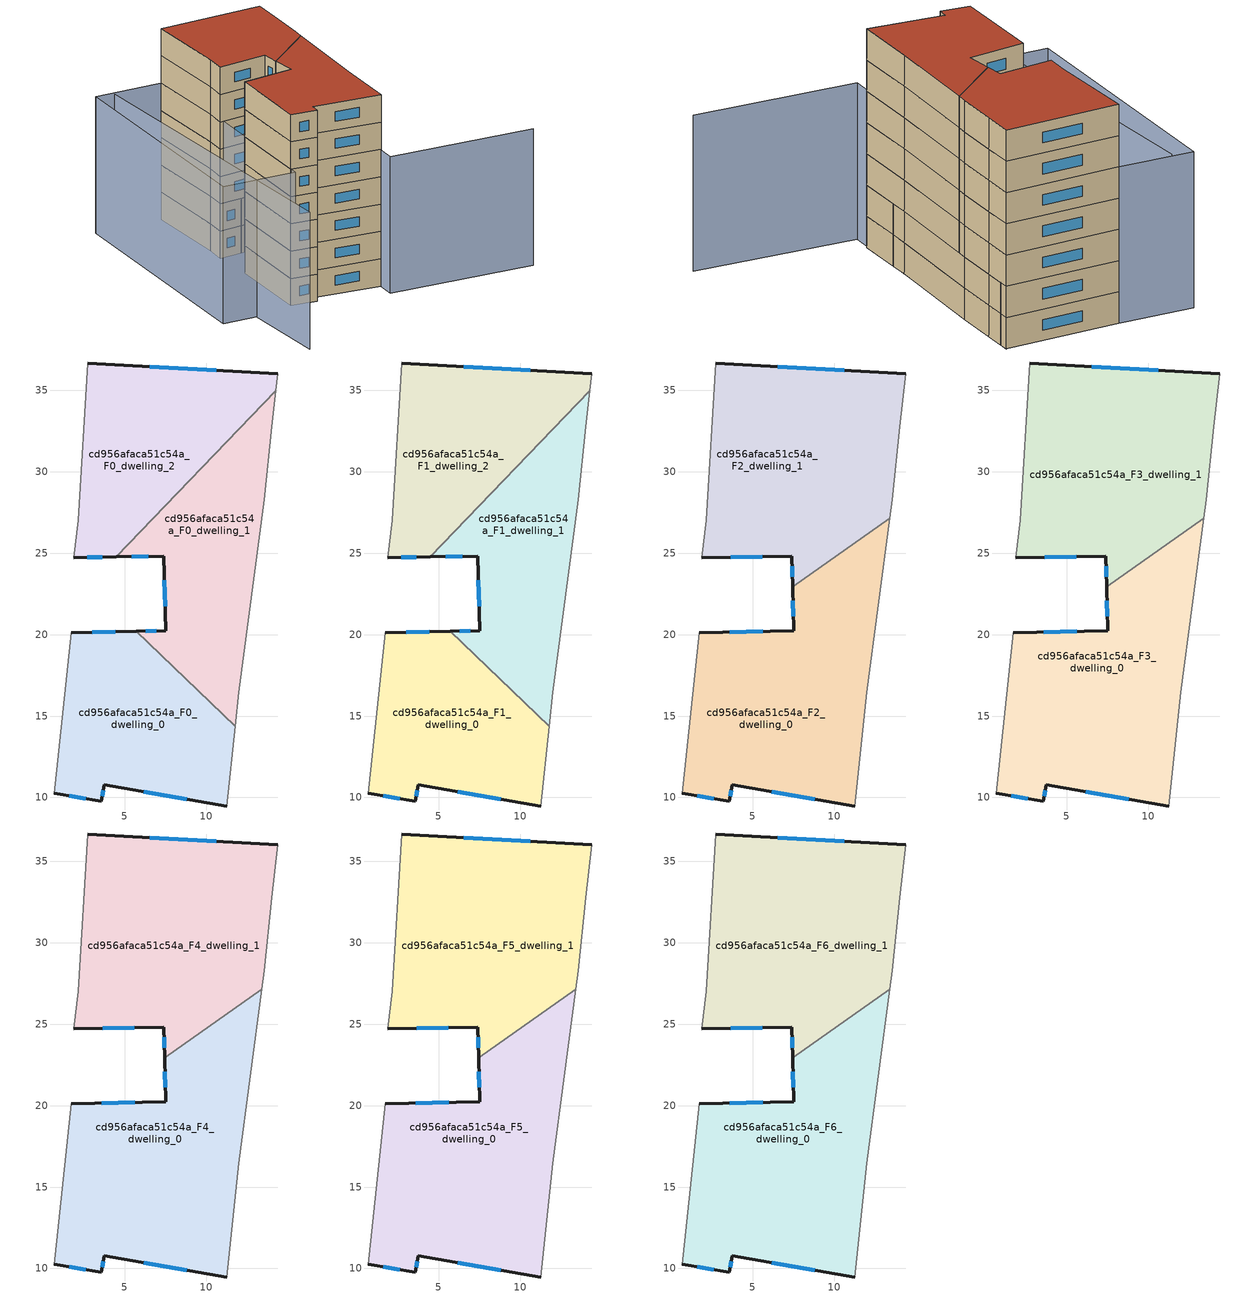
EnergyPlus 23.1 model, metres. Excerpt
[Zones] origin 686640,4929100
cd956afaca51c54a_F0_dwelling_0
 floor ground (EU_floor_Construction): 11.78,14.38 11.27,9.47 3.73,10.77 3.56,9.75 0.68,10.25 1.72,20.1 5.72,20.21 z0
 wall outside (EU_wall_Construction): 0.68,10.25 3.56,9.75 3.73,10.77 11.27,9.47 / 5.72,20.21 1.72,20.1 z0:3
 wall adiabatic (EU_wall_Construction): 1.72,20.1 0.68,10.25 / 11.27,9.47 11.78,14.38 z0:3
 wall to cd956afaca51c54a_F0_dwelling_1 (EU_wall_Construction): 11.78,14.38 5.72,20.21 z0:3
 window (EU_Window_Construction): 3.61,10.09 3.68,10.44 / 1.61,10.09 2.62,9.92 / 4.42,20.17 3.02,20.14 / 6.18,10.35 8.82,9.9 z0.98:2.02
cd956afaca51c54a_F0_dwelling_1
 floor ground (EU_floor_Construction): 14.29,34.97 14.05,32.77 13.56,28.28 11.99,16.45 11.78,14.38 5.72,20.21 7.52,20.25 7.41,24.81 4.48,24.77 z0
 wall outside (EU_wall_Construction): 4.48,24.77 7.41,24.81 7.52,20.25 5.72,20.21 z0:3
 wall adiabatic (EU_wall_Construction): 11.78,14.38 11.99,16.45 13.56,28.28 14.05,32.77 14.29,34.97 z0:3
 wall to cd956afaca51c54a_F0_dwelling_2 (EU_wall_Construction): 14.29,34.97 4.48,24.77 z0:3
 window (EU_Window_Construction): 6.93,20.24 6.3,20.22 / 7.44,23.33 7.48,21.74 / 5.43,24.78 6.45,24.8 z0.98:2.02
cd956afaca51c54a_F0_dwelling_2
 floor ground (EU_floor_Construction): 14.41,36.01 14.29,34.97 4.48,24.77 1.86,24.73 2.17,27.01 2.74,36.68 z0
 wall outside (EU_wall_Construction): 14.41,36.01 2.74,36.68 / 1.86,24.73 4.48,24.77 z0:3
 wall adiabatic (EU_wall_Construction): 14.29,34.97 14.41,36.01 / 2.74,36.68 2.17,27.01 1.86,24.73 z0:3
 window (EU_Window_Construction): 10.61,36.23 6.54,36.47 / 2.72,24.75 3.63,24.76 z0.98:2.02
cd956afaca51c54a_F1_dwelling_0
 floor to cd956afaca51c54a_F0_dwelling_0 (EU_floor_Construction): 11.78,14.38 11.27,9.47 3.73,10.77 3.56,9.75 0.68,10.25 1.72,20.1 5.72,20.21 z3
 wall outside (EU_wall_Construction): 0.68,10.25 3.56,9.75 3.73,10.77 11.27,9.47 / 5.72,20.21 1.72,20.1 z3:6
 wall adiabatic (EU_wall_Construction): 1.72,20.1 0.68,10.25 / 11.27,9.47 11.78,14.38 z3:6
 wall to cd956afaca51c54a_F1_dwelling_1 (EU_wall_Construction): 11.78,14.38 5.72,20.21 z3:6
 window (EU_Window_Construction): 3.61,10.09 3.68,10.44 / 1.61,10.09 2.62,9.92 / 4.42,20.17 3.02,20.14 / 6.18,10.35 8.82,9.9 z3.98:5.02
cd956afaca51c54a_F1_dwelling_1
 floor to cd956afaca51c54a_F0_dwelling_1 (EU_floor_Construction): 14.29,34.97 14.05,32.77 13.56,28.28 11.99,16.45 11.78,14.38 5.72,20.21 7.52,20.25 7.41,24.81 4.48,24.77 z3
 wall outside (EU_wall_Construction): 4.48,24.77 7.41,24.81 7.52,20.25 5.72,20.21 z3:6
 wall adiabatic (EU_wall_Construction): 11.78,14.38 11.99,16.45 13.56,28.28 14.05,32.77 14.29,34.97 z3:6
 wall to cd956afaca51c54a_F1_dwelling_2 (EU_wall_Construction): 14.29,34.97 4.48,24.77 z3:6
 window (EU_Window_Construction): 6.93,20.24 6.3,20.22 / 7.44,23.33 7.48,21.74 / 5.43,24.78 6.45,24.8 z3.98:5.02
cd956afaca51c54a_F1_dwelling_2
 floor to cd956afaca51c54a_F0_dwelling_2 (EU_floor_Construction): 14.41,36.01 14.29,34.97 4.48,24.77 1.86,24.73 2.17,27.01 2.74,36.68 z3
 wall outside (EU_wall_Construction): 14.41,36.01 2.74,36.68 / 1.86,24.73 4.48,24.77 z3:6
 wall adiabatic (EU_wall_Construction): 14.29,34.97 14.41,36.01 / 2.74,36.68 2.17,27.01 1.86,24.73 z3:6
 window (EU_Window_Construction): 10.61,36.23 6.54,36.47 / 2.72,24.75 3.63,24.76 z3.98:5.02
cd956afaca51c54a_F2_dwelling_0
 floor to cd956afaca51c54a_F1_dwelling_0 (EU_floor_Construction): 11.78,14.38 11.27,9.47 3.73,10.77 3.56,9.75 0.68,10.25 1.72,20.1 5.72,20.21 z6
 floor to cd956afaca51c54a_F1_dwelling_1 (EU_floor_Construction): 13.41,27.14 11.99,16.45 11.78,14.38 5.72,20.21 7.52,20.25 7.45,22.94 z6
 wall outside (EU_wall_Construction): 0.68,10.25 3.56,9.75 3.73,10.77 11.27,9.47 / 7.45,22.94 7.52,20.25 1.72,20.1 z6:9
 wall adiabatic (EU_wall_Construction): 11.27,9.47 11.99,16.45 13.41,27.14 / 1.72,20.1 0.68,10.25 z6:9
 wall to cd956afaca51c54a_F2_dwelling_1 (EU_wall_Construction): 13.41,27.14 7.45,22.94 z6:9
 window (EU_Window_Construction): 6.18,10.35 8.82,9.9 / 3.61,10.09 3.68,10.44 / 1.61,10.09 2.62,9.92 / 5.63,20.2 3.61,20.15 / 7.47,22.07 7.49,21.13 z6.98:8.02
cd956afaca51c54a_F2_dwelling_1
 floor to cd956afaca51c54a_F1_dwelling_1 (EU_floor_Construction): 14.29,34.97 14.05,32.77 13.56,28.28 13.41,27.14 7.45,22.94 7.41,24.81 4.48,24.77 z6
 floor to cd956afaca51c54a_F1_dwelling_2 (EU_floor_Construction): 14.41,36.01 14.29,34.97 4.48,24.77 1.86,24.73 2.17,27.01 2.74,36.68 z6
 wall outside (EU_wall_Construction): 14.41,36.01 2.74,36.68 / 1.86,24.73 7.41,24.81 7.45,22.94 z6:9
 wall adiabatic (EU_wall_Construction): 2.74,36.68 2.17,27.01 1.86,24.73 / 13.41,27.14 13.56,28.28 14.05,32.77 14.41,36.01 z6:9
 window (EU_Window_Construction): 10.61,36.23 6.54,36.47 / 7.42,24.2 7.44,23.55 / 3.67,24.76 5.6,24.79 z6.98:8.02
cd956afaca51c54a_F3_dwelling_0
 floor to cd956afaca51c54a_F2_dwelling_0 (EU_floor_Construction): 13.41,27.14 11.99,16.45 11.27,9.47 3.73,10.77 3.56,9.75 0.68,10.25 1.72,20.1 7.52,20.25 7.45,22.94 z9
 wall outside (EU_wall_Construction): 0.68,10.25 3.56,9.75 3.73,10.77 11.27,9.47 / 7.45,22.94 7.52,20.25 1.72,20.1 z9:12
 wall adiabatic (EU_wall_Construction): 11.27,9.47 11.99,16.45 13.41,27.14 / 1.72,20.1 0.68,10.25 z9:12
 wall to cd956afaca51c54a_F3_dwelling_1 (EU_wall_Construction): 13.41,27.14 7.45,22.94 z9:12
 window (EU_Window_Construction): 6.18,10.35 8.82,9.9 / 3.61,10.09 3.68,10.44 / 1.61,10.09 2.62,9.92 / 5.63,20.2 3.61,20.15 / 7.47,22.07 7.49,21.13 z9.98:11.02
cd956afaca51c54a_F3_dwelling_1
 floor to cd956afaca51c54a_F2_dwelling_1 (EU_floor_Construction): 14.41,36.01 14.05,32.77 13.56,28.28 13.41,27.14 7.45,22.94 7.41,24.81 1.86,24.73 2.17,27.01 2.74,36.68 z9
 wall outside (EU_wall_Construction): 14.41,36.01 2.74,36.68 / 1.86,24.73 7.41,24.81 7.45,22.94 z9:12
 wall adiabatic (EU_wall_Construction): 2.74,36.68 2.17,27.01 1.86,24.73 / 13.41,27.14 13.56,28.28 14.05,32.77 14.41,36.01 z9:12
 window (EU_Window_Construction): 10.61,36.23 6.54,36.47 / 7.42,24.2 7.44,23.55 / 3.67,24.76 5.6,24.79 z9.98:11.02
cd956afaca51c54a_F4_dwelling_0
 floor to cd956afaca51c54a_F3_dwelling_0 (EU_floor_Construction): 13.41,27.14 11.99,16.45 11.27,9.47 3.73,10.77 3.56,9.75 0.68,10.25 1.72,20.1 7.52,20.25 7.45,22.94 z12
 wall outside (EU_wall_Construction): 0.68,10.25 3.56,9.75 3.73,10.77 11.27,9.47 / 7.45,22.94 7.52,20.25 1.72,20.1 z12:15
 wall adiabatic (EU_wall_Construction): 11.27,9.47 11.99,16.45 13.41,27.14 / 1.72,20.1 0.68,10.25 z12:15
 wall to cd956afaca51c54a_F4_dwelling_1 (EU_wall_Construction): 13.41,27.14 7.45,22.94 z12:15
 window (EU_Window_Construction): 6.18,10.35 8.82,9.9 / 3.61,10.09 3.68,10.44 / 1.61,10.09 2.62,9.92 / 5.63,20.2 3.61,20.15 / 7.47,22.07 7.49,21.13 z12.98:14.02
cd956afaca51c54a_F4_dwelling_1
 floor to cd956afaca51c54a_F3_dwelling_1 (EU_floor_Construction): 14.41,36.01 14.05,32.77 13.56,28.28 13.41,27.14 7.45,22.94 7.41,24.81 1.86,24.73 2.17,27.01 2.74,36.68 z12
 wall outside (EU_wall_Construction): 14.41,36.01 2.74,36.68 / 1.86,24.73 7.41,24.81 7.45,22.94 z12:15
 wall adiabatic (EU_wall_Construction): 2.74,36.68 2.17,27.01 1.86,24.73 / 13.41,27.14 13.56,28.28 14.05,32.77 14.41,36.01 z12:15
 window (EU_Window_Construction): 10.61,36.23 6.54,36.47 / 7.42,24.2 7.44,23.55 / 3.67,24.76 5.6,24.79 z12.98:14.02
cd956afaca51c54a_F5_dwelling_0
 floor to cd956afaca51c54a_F4_dwelling_0 (EU_floor_Construction): 13.41,27.14 11.99,16.45 11.27,9.47 3.73,10.77 3.56,9.75 0.68,10.25 1.72,20.1 7.52,20.25 7.45,22.94 z15
 wall outside (EU_wall_Construction): 0.68,10.25 3.56,9.75 3.73,10.77 11.27,9.47 / 7.45,22.94 7.52,20.25 1.72,20.1 z15:18
 wall adiabatic (EU_wall_Construction): 11.27,9.47 11.99,16.45 13.41,27.14 / 1.72,20.1 0.68,10.25 z15:18
 wall to cd956afaca51c54a_F5_dwelling_1 (EU_wall_Construction): 13.41,27.14 7.45,22.94 z15:18
 window (EU_Window_Construction): 6.18,10.35 8.82,9.9 / 3.61,10.09 3.68,10.44 / 1.61,10.09 2.62,9.92 / 5.63,20.2 3.61,20.15 / 7.47,22.07 7.49,21.13 z15.98:17.02
cd956afaca51c54a_F5_dwelling_1
 floor to cd956afaca51c54a_F4_dwelling_1 (EU_floor_Construction): 14.41,36.01 14.05,32.77 13.56,28.28 13.41,27.14 7.45,22.94 7.41,24.81 1.86,24.73 2.17,27.01 2.74,36.68 z15
 wall outside (EU_wall_Construction): 14.41,36.01 2.74,36.68 / 1.86,24.73 7.41,24.81 7.45,22.94 z15:18
 wall adiabatic (EU_wall_Construction): 2.74,36.68 2.17,27.01 1.86,24.73 / 13.41,27.14 13.56,28.28 14.05,32.77 14.41,36.01 z15:18
 window (EU_Window_Construction): 10.61,36.23 6.54,36.47 / 7.42,24.2 7.44,23.55 / 3.67,24.76 5.6,24.79 z15.98:17.02
cd956afaca51c54a_F6_dwelling_0
 floor to cd956afaca51c54a_F5_dwelling_0 (EU_floor_Construction): 13.41,27.14 11.99,16.45 11.27,9.47 3.73,10.77 3.56,9.75 0.68,10.25 1.72,20.1 7.52,20.25 7.45,22.94 z18
 wall outside (EU_wall_Construction): 0.68,10.25 3.56,9.75 3.73,10.77 11.27,9.47 / 7.45,22.94 7.52,20.25 1.72,20.1 z18:21
 wall adiabatic (EU_wall_Construction): 11.27,9.47 11.99,16.45 13.41,27.14 / 1.72,20.1 0.68,10.25 z18:21
 wall to cd956afaca51c54a_F6_dwelling_1 (EU_wall_Construction): 13.41,27.14 7.45,22.94 z18:21
 window (EU_Window_Construction): 6.18,10.35 8.82,9.9 / 3.61,10.09 3.68,10.44 / 1.61,10.09 2.62,9.92 / 5.63,20.2 3.61,20.15 / 7.47,22.07 7.49,21.13 z18.98:20.02
 roof outside (EU_roof_Construction): 11.27,9.47 11.99,16.45 13.41,27.14 7.45,22.94 7.52,20.25 1.72,20.1 0.68,10.25 3.56,9.75 3.73,10.77 z21
cd956afaca51c54a_F6_dwelling_1
 floor to cd956afaca51c54a_F5_dwelling_1 (EU_floor_Construction): 14.41,36.01 14.05,32.77 13.56,28.28 13.41,27.14 7.45,22.94 7.41,24.81 1.86,24.73 2.17,27.01 2.74,36.68 z18
 wall outside (EU_wall_Construction): 14.41,36.01 2.74,36.68 / 1.86,24.73 7.41,24.81 7.45,22.94 z18:21
 wall adiabatic (EU_wall_Construction): 2.74,36.68 2.17,27.01 1.86,24.73 / 13.41,27.14 13.56,28.28 14.05,32.77 14.41,36.01 z18:21
 window (EU_Window_Construction): 10.61,36.23 6.54,36.47 / 7.42,24.2 7.44,23.55 / 3.67,24.76 5.6,24.79 z18.98:20.02
 roof outside (EU_roof_Construction): 13.41,27.14 13.56,28.28 14.05,32.77 14.41,36.01 2.74,36.68 2.17,27.01 1.86,24.73 7.41,24.81 7.45,22.94 z21
shading: -2.78,36.91 -4.23,-0.32 / 27.11,5.37 10.88,7.37 / 10.88,7.37 14.4,36.01 / 3.48,36.6 0.58,9.37 / 0.58,9.37 -7.65,10.25 / -7.65,10.25 -4.75,37.48 / -4.75,37.48 3.48,36.6 z0:15
[Building]
EU S2 Campaign: North Axis=0; Terrain=City; Solar Distribution=FullExterior
[Site:Location]
Bologna: Latitude=44.5; Longitude=11.25; Time Zone=1; Elevation=37
[SizingPeriod:WeatherFileDays]
AnnualSizingPeriod: Begin Month=1; Begin Day of Month=1; End Month=12; End Day of Month=31; Day of Week for Start Day=Monday; Use Weather File Daylight Saving Period=No; Use Weather File Rain and Snow Indicators=No
[MATERIAL]
EU_InternalMass_Material: Roughness=MediumRough; Thickness=0.1; Conductivity=1; Density=1800; Specific Heat=900; Thermal Absorptance=0.9; Solar Absorptance=0.7; Visible Absorptance=0.7
[MATERIAL:NOMASS] Roughness=MediumRough; Thermal Absorptance=0.9; Solar Absorptance=0.7; Visible Absorptance=0.7
Name | Thermal Resistance
EU_wall_NoMass | 0.905828
EU_roof_NoMass | 0.37593
EU_floor_NoMass | 0.67114
[WINDOWMATERIAL:SIMPLEGLAZINGSYSTEM]
EU_Window_SimpleGlazing: UFactor=4.52486; Solar Heat Gain Coefficient=0.85; Visible Transmittance=0.85
[CONSTRUCTION]
EU_wall_Construction: EU_wall_NoMass
EU_roof_Construction: EU_roof_NoMass
EU_floor_Construction: EU_floor_NoMass
EU_InternalMass_Construction: EU_InternalMass_Material
EU_Window_Construction: EU_Window_SimpleGlazing
[ZONE] Type=1; Multiplier=1; Ceiling Height=autocalculate; Floor Area=autocalculate; Part of Total Floor Area=Yes
Name | Volume
cd956afaca51c54a_F0_dwelling_0; cd956afaca51c54a_F1_dwelling_0 | 264.602
cd956afaca51c54a_F2_dwelling_0; cd956afaca51c54a_F3_dwelling_0; cd956afaca51c54a_F4_dwelling_0; cd956afaca51c54a_F5_dwelling_0; cd956afaca51c54a_F6_dwelling_0 | 400.259
cd956afaca51c54a_F0_dwelling_1; cd956afaca51c54a_F1_dwelling_1 | 264.609
cd956afaca51c54a_F2_dwelling_1; cd956afaca51c54a_F3_dwelling_1; cd956afaca51c54a_F4_dwelling_1; cd956afaca51c54a_F5_dwelling_1; cd956afaca51c54a_F6_dwelling_1 | 393.522
cd956afaca51c54a_F0_dwelling_2; cd956afaca51c54a_F1_dwelling_2 | 264.565
[INTERNALMASS] Construction=EU_InternalMass_Construction
Name | Zone or ZoneList | Surface Area
cd956afaca51c54a_F0_dwelling_0_EU_InternalMass | cd956afaca51c54a_F0_dwelling_0 | 88.2012
cd956afaca51c54a_F0_dwelling_1_EU_InternalMass | cd956afaca51c54a_F0_dwelling_1 | 88.2012
cd956afaca51c54a_F0_dwelling_2_EU_InternalMass | cd956afaca51c54a_F0_dwelling_2 | 88.1882
cd956afaca51c54a_F1_dwelling_0_EU_InternalMass | cd956afaca51c54a_F1_dwelling_0 | 88.2012
cd956afaca51c54a_F1_dwelling_1_EU_InternalMass | cd956afaca51c54a_F1_dwelling_1 | 88.2012
cd956afaca51c54a_F1_dwelling_2_EU_InternalMass | cd956afaca51c54a_F1_dwelling_2 | 88.1882
cd956afaca51c54a_F2_dwelling_0_EU_InternalMass | cd956afaca51c54a_F2_dwelling_0 | 133.419
cd956afaca51c54a_F2_dwelling_1_EU_InternalMass | cd956afaca51c54a_F2_dwelling_1 | 131.174
cd956afaca51c54a_F3_dwelling_0_EU_InternalMass | cd956afaca51c54a_F3_dwelling_0 | 133.419
cd956afaca51c54a_F3_dwelling_1_EU_InternalMass | cd956afaca51c54a_F3_dwelling_1 | 131.174
cd956afaca51c54a_F4_dwelling_0_EU_InternalMass | cd956afaca51c54a_F4_dwelling_0 | 133.419
cd956afaca51c54a_F4_dwelling_1_EU_InternalMass | cd956afaca51c54a_F4_dwelling_1 | 131.174
cd956afaca51c54a_F5_dwelling_0_EU_InternalMass | cd956afaca51c54a_F5_dwelling_0 | 133.419
cd956afaca51c54a_F5_dwelling_1_EU_InternalMass | cd956afaca51c54a_F5_dwelling_1 | 131.174
cd956afaca51c54a_F6_dwelling_0_EU_InternalMass | cd956afaca51c54a_F6_dwelling_0 | 133.419
cd956afaca51c54a_F6_dwelling_1_EU_InternalMass | cd956afaca51c54a_F6_dwelling_1 | 131.174
[OTHEREQUIPMENT] Fuel Type=Electricity; Design Level Calculation Method=Watts/Area; Power per Zone Floor Area=1; Fraction Latent=0; Fraction Radiant=0; Fraction Lost=0; Carbon Dioxide Generation Rate=0; EndUse Subcategory=EU_Step8_InternalGains
Name | Zone or ZoneList or Space or SpaceList | Schedule
EU_Step8_InternalGain_cd956afaca51c54a_F0_dwelling_0_f000 | cd956afaca51c54a_F0_dwelling_0 | EU_Step8_GainSchedule_cd956afaca51c54a_F0_dwelling_0_f000
EU_Step8_InternalGain_cd956afaca51c54a_F0_dwelling_1_f000 | cd956afaca51c54a_F0_dwelling_1 | EU_Step8_GainSchedule_cd956afaca51c54a_F0_dwelling_1_f000
EU_Step8_InternalGain_cd956afaca51c54a_F0_dwelling_2_f000 | cd956afaca51c54a_F0_dwelling_2 | EU_Step8_GainSchedule_cd956afaca51c54a_F0_dwelling_2_f000
EU_Step8_InternalGain_cd956afaca51c54a_F1_dwelling_0_f000 | cd956afaca51c54a_F1_dwelling_0 | EU_Step8_GainSchedule_cd956afaca51c54a_F1_dwelling_0_f000
EU_Step8_InternalGain_cd956afaca51c54a_F1_dwelling_1_f000 | cd956afaca51c54a_F1_dwelling_1 | EU_Step8_GainSchedule_cd956afaca51c54a_F1_dwelling_1_f000
EU_Step8_InternalGain_cd956afaca51c54a_F1_dwelling_2_f000 | cd956afaca51c54a_F1_dwelling_2 | EU_Step8_GainSchedule_cd956afaca51c54a_F1_dwelling_2_f000
EU_Step8_InternalGain_cd956afaca51c54a_F2_dwelling_0_f000 | cd956afaca51c54a_F2_dwelling_0 | EU_Step8_GainSchedule_cd956afaca51c54a_F2_dwelling_0_f000
EU_Step8_InternalGain_cd956afaca51c54a_F2_dwelling_1_f000 | cd956afaca51c54a_F2_dwelling_1 | EU_Step8_GainSchedule_cd956afaca51c54a_F2_dwelling_1_f000
EU_Step8_InternalGain_cd956afaca51c54a_F3_dwelling_0_f000 | cd956afaca51c54a_F3_dwelling_0 | EU_Step8_GainSchedule_cd956afaca51c54a_F3_dwelling_0_f000
EU_Step8_InternalGain_cd956afaca51c54a_F3_dwelling_1_f000 | cd956afaca51c54a_F3_dwelling_1 | EU_Step8_GainSchedule_cd956afaca51c54a_F3_dwelling_1_f000
EU_Step8_InternalGain_cd956afaca51c54a_F4_dwelling_0_f000 | cd956afaca51c54a_F4_dwelling_0 | EU_Step8_GainSchedule_cd956afaca51c54a_F4_dwelling_0_f000
EU_Step8_InternalGain_cd956afaca51c54a_F4_dwelling_1_f000 | cd956afaca51c54a_F4_dwelling_1 | EU_Step8_GainSchedule_cd956afaca51c54a_F4_dwelling_1_f000
EU_Step8_InternalGain_cd956afaca51c54a_F5_dwelling_0_f000 | cd956afaca51c54a_F5_dwelling_0 | EU_Step8_GainSchedule_cd956afaca51c54a_F5_dwelling_0_f000
EU_Step8_InternalGain_cd956afaca51c54a_F5_dwelling_1_f000 | cd956afaca51c54a_F5_dwelling_1 | EU_Step8_GainSchedule_cd956afaca51c54a_F5_dwelling_1_f000
EU_Step8_InternalGain_cd956afaca51c54a_F6_dwelling_0_f000 | cd956afaca51c54a_F6_dwelling_0 | EU_Step8_GainSchedule_cd956afaca51c54a_F6_dwelling_0_f000
EU_Step8_InternalGain_cd956afaca51c54a_F6_dwelling_1_f000 | cd956afaca51c54a_F6_dwelling_1 | EU_Step8_GainSchedule_cd956afaca51c54a_F6_dwelling_1_f000
[ZONEVENTILATION:DESIGNFLOWRATE] Schedule=EU_AlwaysOn; Design Flow Rate Calculation Method=AirChanges/Hour; Air Changes per Hour=0.73129; Ventilation Type=Natural; Fan Pressure Rise=0; Fan Total Efficiency=1; Constant Term Coefficient=1; Temperature Term Coefficient=0; Velocity Term Coefficient=0; Velocity Squared Term Coefficient=0; Minimum Indoor Temperature=-100; Maximum Indoor Temperature=100; Delta Temperature=-100; Minimum Outdoor Temperature=-100; Maximum Outdoor Temperature=100; Maximum Wind Speed=40
Name | Zone or ZoneList or Space or SpaceList
EU_ConstantAir_cd956afaca51c54a_F0_dwelling_0 | cd956afaca51c54a_F0_dwelling_0
EU_ConstantAir_cd956afaca51c54a_F0_dwelling_1 | cd956afaca51c54a_F0_dwelling_1
EU_ConstantAir_cd956afaca51c54a_F0_dwelling_2 | cd956afaca51c54a_F0_dwelling_2
EU_ConstantAir_cd956afaca51c54a_F1_dwelling_0 | cd956afaca51c54a_F1_dwelling_0
EU_ConstantAir_cd956afaca51c54a_F1_dwelling_1 | cd956afaca51c54a_F1_dwelling_1
EU_ConstantAir_cd956afaca51c54a_F1_dwelling_2 | cd956afaca51c54a_F1_dwelling_2
EU_ConstantAir_cd956afaca51c54a_F2_dwelling_0 | cd956afaca51c54a_F2_dwelling_0
EU_ConstantAir_cd956afaca51c54a_F2_dwelling_1 | cd956afaca51c54a_F2_dwelling_1
EU_ConstantAir_cd956afaca51c54a_F3_dwelling_0 | cd956afaca51c54a_F3_dwelling_0
EU_ConstantAir_cd956afaca51c54a_F3_dwelling_1 | cd956afaca51c54a_F3_dwelling_1
EU_ConstantAir_cd956afaca51c54a_F4_dwelling_0 | cd956afaca51c54a_F4_dwelling_0
EU_ConstantAir_cd956afaca51c54a_F4_dwelling_1 | cd956afaca51c54a_F4_dwelling_1
EU_ConstantAir_cd956afaca51c54a_F5_dwelling_0 | cd956afaca51c54a_F5_dwelling_0
EU_ConstantAir_cd956afaca51c54a_F5_dwelling_1 | cd956afaca51c54a_F5_dwelling_1
EU_ConstantAir_cd956afaca51c54a_F6_dwelling_0 | cd956afaca51c54a_F6_dwelling_0
EU_ConstantAir_cd956afaca51c54a_F6_dwelling_1 | cd956afaca51c54a_F6_dwelling_1
[HVACTEMPLATE:THERMOSTAT] Constant Heating Setpoint=20; Constant Cooling Setpoint=50
EU_HeatOnly_cd956afaca51c54a_F0_dwelling_0; EU_HeatOnly_cd956afaca51c54a_F0_dwelling_1; EU_HeatOnly_cd956afaca51c54a_F0_dwelling_2; EU_HeatOnly_cd956afaca51c54a_F1_dwelling_0; EU_HeatOnly_cd956afaca51c54a_F1_dwelling_1; EU_HeatOnly_cd956afaca51c54a_F1_dwelling_2; EU_HeatOnly_cd956afaca51c54a_F2_dwelling_0; EU_HeatOnly_cd956afaca51c54a_F2_dwelling_1; EU_HeatOnly_cd956afaca51c54a_F3_dwelling_0; EU_HeatOnly_cd956afaca51c54a_F3_dwelling_1; EU_HeatOnly_cd956afaca51c54a_F4_dwelling_0; EU_HeatOnly_cd956afaca51c54a_F4_dwelling_1; EU_HeatOnly_cd956afaca51c54a_F5_dwelling_0; EU_HeatOnly_cd956afaca51c54a_F5_dwelling_1; EU_HeatOnly_cd956afaca51c54a_F6_dwelling_0; EU_HeatOnly_cd956afaca51c54a_F6_dwelling_1
[HVACTEMPLATE:ZONE:IDEALLOADSAIRSYSTEM] System Availability Schedule=EU_AlwaysOn; Maximum Heating Supply Air Temperature=50; Minimum Cooling Supply Air Temperature=13; Maximum Heating Supply Air Humidity Ratio=0.0156; Minimum Cooling Supply Air Humidity Ratio=0.0077; Heating Limit=NoLimit; Cooling Limit=NoLimit; Heating Availability Schedule=EU_AlwaysOn; Cooling Availability Schedule=EU_CoolingOff; Dehumidification Control Type=ConstantSensibleHeatRatio; Cooling Sensible Heat Ratio=0.7; Dehumidification Setpoint=60; Humidification Control Type=None; Humidification Setpoint=30; Outdoor Air Method=None; Outdoor Air Flow Rate per Person=0.00944; Outdoor Air Flow Rate per Zone Floor Area=0; Outdoor Air Flow Rate per Zone=0; Demand Controlled Ventilation Type=None; Outdoor Air Economizer Type=NoEconomizer; Heat Recovery Type=None; Sensible Heat Recovery Effectiveness=0.7; Latent Heat Recovery Effectiveness=0.65
Name | Template Thermostat
cd956afaca51c54a_F0_dwelling_0 | EU_HeatOnly_cd956afaca51c54a_F0_dwelling_0
cd956afaca51c54a_F0_dwelling_1 | EU_HeatOnly_cd956afaca51c54a_F0_dwelling_1
cd956afaca51c54a_F0_dwelling_2 | EU_HeatOnly_cd956afaca51c54a_F0_dwelling_2
cd956afaca51c54a_F1_dwelling_0 | EU_HeatOnly_cd956afaca51c54a_F1_dwelling_0
cd956afaca51c54a_F1_dwelling_1 | EU_HeatOnly_cd956afaca51c54a_F1_dwelling_1
cd956afaca51c54a_F1_dwelling_2 | EU_HeatOnly_cd956afaca51c54a_F1_dwelling_2
cd956afaca51c54a_F2_dwelling_0 | EU_HeatOnly_cd956afaca51c54a_F2_dwelling_0
cd956afaca51c54a_F2_dwelling_1 | EU_HeatOnly_cd956afaca51c54a_F2_dwelling_1
cd956afaca51c54a_F3_dwelling_0 | EU_HeatOnly_cd956afaca51c54a_F3_dwelling_0
cd956afaca51c54a_F3_dwelling_1 | EU_HeatOnly_cd956afaca51c54a_F3_dwelling_1
cd956afaca51c54a_F4_dwelling_0 | EU_HeatOnly_cd956afaca51c54a_F4_dwelling_0
cd956afaca51c54a_F4_dwelling_1 | EU_HeatOnly_cd956afaca51c54a_F4_dwelling_1
cd956afaca51c54a_F5_dwelling_0 | EU_HeatOnly_cd956afaca51c54a_F5_dwelling_0
cd956afaca51c54a_F5_dwelling_1 | EU_HeatOnly_cd956afaca51c54a_F5_dwelling_1
cd956afaca51c54a_F6_dwelling_0 | EU_HeatOnly_cd956afaca51c54a_F6_dwelling_0
cd956afaca51c54a_F6_dwelling_1 | EU_HeatOnly_cd956afaca51c54a_F6_dwelling_1
[SIZING:ZONE] Zone Cooling Design Supply Air Temperature Input Method=SupplyAirTemperature; Zone Cooling Design Supply Air Temperature=13; Zone Heating Design Supply Air Temperature Input Method=SupplyAirTemperature; Zone Heating Design Supply Air Temperature=50; Zone Cooling Design Supply Air Humidity Ratio=0.008; Zone Heating Design Supply Air Humidity Ratio=0.008; Cooling Design Air Flow Method=DesignDay; Cooling Design Air Flow Rate=0; Cooling Minimum Air Flow per Zone Floor Area=0.000762; Cooling Minimum Air Flow=0; Cooling Minimum Air Flow Fraction=0.2; Heating Design Air Flow Method=DesignDay; Heating Design Air Flow Rate=0; Heating Maximum Air Flow per Zone Floor Area=0.002032; Heating Maximum Air Flow=0.141576; Heating Maximum Air Flow Fraction=0.3; Account for Dedicated Outdoor Air System=No; Dedicated Outdoor Air System Control Strategy=NeutralSupplyAir; Dedicated Outdoor Air Low Setpoint Temperature for Design=autosize; Dedicated Outdoor Air High Setpoint Temperature for Design=autosize; Zone Load Sizing Method=Sensible Load Only No Latent Load; Zone Latent Cooling Design Supply Air Humidity Ratio Input Method=HumidityRatioDifference; Zone Cooling Design Supply Air Humidity Ratio Difference=0.005; Zone Latent Heating Design Supply Air Humidity Ratio Input Method=HumidityRatioDifference; Zone Humidification Design Supply Air Humidity Ratio Difference=0.005
cd956afaca51c54a_F0_dwelling_0; cd956afaca51c54a_F0_dwelling_1; cd956afaca51c54a_F0_dwelling_2; cd956afaca51c54a_F1_dwelling_0; cd956afaca51c54a_F1_dwelling_1; cd956afaca51c54a_F1_dwelling_2; cd956afaca51c54a_F2_dwelling_0; cd956afaca51c54a_F2_dwelling_1; cd956afaca51c54a_F3_dwelling_0; cd956afaca51c54a_F3_dwelling_1; cd956afaca51c54a_F4_dwelling_0; cd956afaca51c54a_F4_dwelling_1; cd956afaca51c54a_F5_dwelling_0; cd956afaca51c54a_F5_dwelling_1; cd956afaca51c54a_F6_dwelling_0; cd956afaca51c54a_F6_dwelling_1
[SCHEDULE:CONSTANT]
Name | Hourly Value
EU_AlwaysOn | 1
EU_CoolingOff | 0
[SCHEDULE:FILE] Column Number=1; Rows to Skip at Top=0; Number of Hours of Data=8760; Column Separator=Comma; Interpolate to Timestep=No; Minutes per Item=60; Adjust Schedule for Daylight Savings=Yes
Name | File
EU_Step8_GainSchedule_cd956afaca51c54a_F0_dwelling_0_f000 | ../../schedules/cd956afaca51c54a/cd956afaca51c54a_F0_dwelling_0_f000_gain.csv
EU_Step8_GainSchedule_cd956afaca51c54a_F0_dwelling_1_f000 | ../../schedules/cd956afaca51c54a/cd956afaca51c54a_F0_dwelling_1_f000_gain.csv
EU_Step8_GainSchedule_cd956afaca51c54a_F0_dwelling_2_f000 | ../../schedules/cd956afaca51c54a/cd956afaca51c54a_F0_dwelling_2_f000_gain.csv
EU_Step8_GainSchedule_cd956afaca51c54a_F1_dwelling_0_f000 | ../../schedules/cd956afaca51c54a/cd956afaca51c54a_F1_dwelling_0_f000_gain.csv
EU_Step8_GainSchedule_cd956afaca51c54a_F1_dwelling_1_f000 | ../../schedules/cd956afaca51c54a/cd956afaca51c54a_F1_dwelling_1_f000_gain.csv
EU_Step8_GainSchedule_cd956afaca51c54a_F1_dwelling_2_f000 | ../../schedules/cd956afaca51c54a/cd956afaca51c54a_F1_dwelling_2_f000_gain.csv
EU_Step8_GainSchedule_cd956afaca51c54a_F2_dwelling_0_f000 | ../../schedules/cd956afaca51c54a/cd956afaca51c54a_F2_dwelling_0_f000_gain.csv
EU_Step8_GainSchedule_cd956afaca51c54a_F2_dwelling_1_f000 | ../../schedules/cd956afaca51c54a/cd956afaca51c54a_F2_dwelling_1_f000_gain.csv
EU_Step8_GainSchedule_cd956afaca51c54a_F3_dwelling_0_f000 | ../../schedules/cd956afaca51c54a/cd956afaca51c54a_F3_dwelling_0_f000_gain.csv
EU_Step8_GainSchedule_cd956afaca51c54a_F3_dwelling_1_f000 | ../../schedules/cd956afaca51c54a/cd956afaca51c54a_F3_dwelling_1_f000_gain.csv
EU_Step8_GainSchedule_cd956afaca51c54a_F4_dwelling_0_f000 | ../../schedules/cd956afaca51c54a/cd956afaca51c54a_F4_dwelling_0_f000_gain.csv
EU_Step8_GainSchedule_cd956afaca51c54a_F4_dwelling_1_f000 | ../../schedules/cd956afaca51c54a/cd956afaca51c54a_F4_dwelling_1_f000_gain.csv
EU_Step8_GainSchedule_cd956afaca51c54a_F5_dwelling_0_f000 | ../../schedules/cd956afaca51c54a/cd956afaca51c54a_F5_dwelling_0_f000_gain.csv
EU_Step8_GainSchedule_cd956afaca51c54a_F5_dwelling_1_f000 | ../../schedules/cd956afaca51c54a/cd956afaca51c54a_F5_dwelling_1_f000_gain.csv
EU_Step8_GainSchedule_cd956afaca51c54a_F6_dwelling_0_f000 | ../../schedules/cd956afaca51c54a/cd956afaca51c54a_F6_dwelling_0_f000_gain.csv
EU_Step8_GainSchedule_cd956afaca51c54a_F6_dwelling_1_f000 | ../../schedules/cd956afaca51c54a/cd956afaca51c54a_F6_dwelling_1_f000_gain.csv
